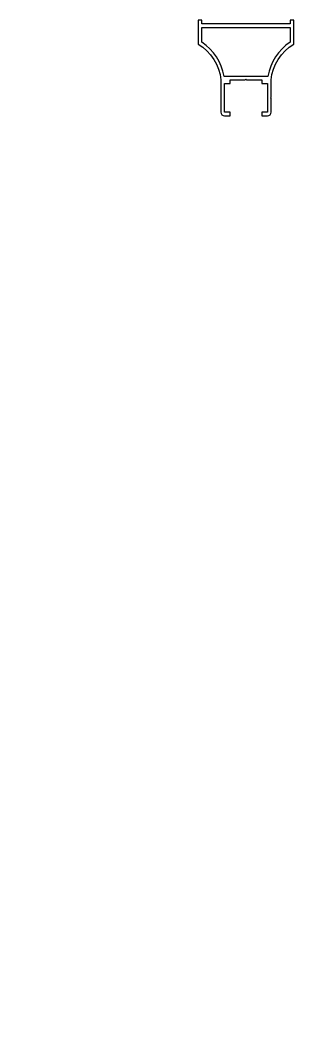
# Model space of a CAD drawing. Extents: x 80 to 194, y -182 to 243.
import ezdxf

# ---------------------------------------------------------------- set-up
doc = ezdxf.new("R2010")
doc.units = 0
doc.layers.get('DEFPOINTS').update_dxf_attribs({"linetype": 'CONTINUOUS'})
doc.layers.add('ANA', color=220, linetype='CONTINUOUS')

msp = doc.modelspace()

# ---------------------------------------------------------------- linework, layer by layer
at = {"layer": 'ANA', "color": 7}
for points in [[(165.21, 202.8), (167.61, 202.8), (167.61, 204.3), (165.21, 204.3), (165.21, 216.3), (167.61, 216.3), (167.61, 217.8), (173.91, 217.8), (174.21, 218.1), (174.51, 217.8), (180.81, 217.8), (180.81, 216.3), (183.21, 216.3), (183.21, 204.3), (180.81, 204.3), (180.81, 202.8), (183.21, 202.8, 0.414214), (184.71, 204.3), (184.71, 210), (184.41, 210.3), (184.71, 210.6), (184.71, 217.8, -0.234104), (194.21, 232.8), (194.21, 242.8), (192.71, 242.8), (192.71, 241.3), (155.71, 241.3), (155.71, 242.8), (154.21, 242.8), (154.21, 232.8, -0.234104), (163.71, 217.8), (163.71, 204.3, 0.414214)], [(155.71, 239.8), (192.71, 239.8), (192.71, 233.63, 0.207153), (183.4, 219.3), (165.01, 219.3, 0.207153), (155.71, 233.63)]]:
    msp.add_lwpolyline(points, format="xyb", close=True, dxfattribs=at)
at = {"layer": 'DEFPOINTS', "color": 0, "linetype": 'BYBLOCK'}
msp.add_point((79.64, -182.21), dxfattribs=at)

doc.saveas('drawing.dxf')
